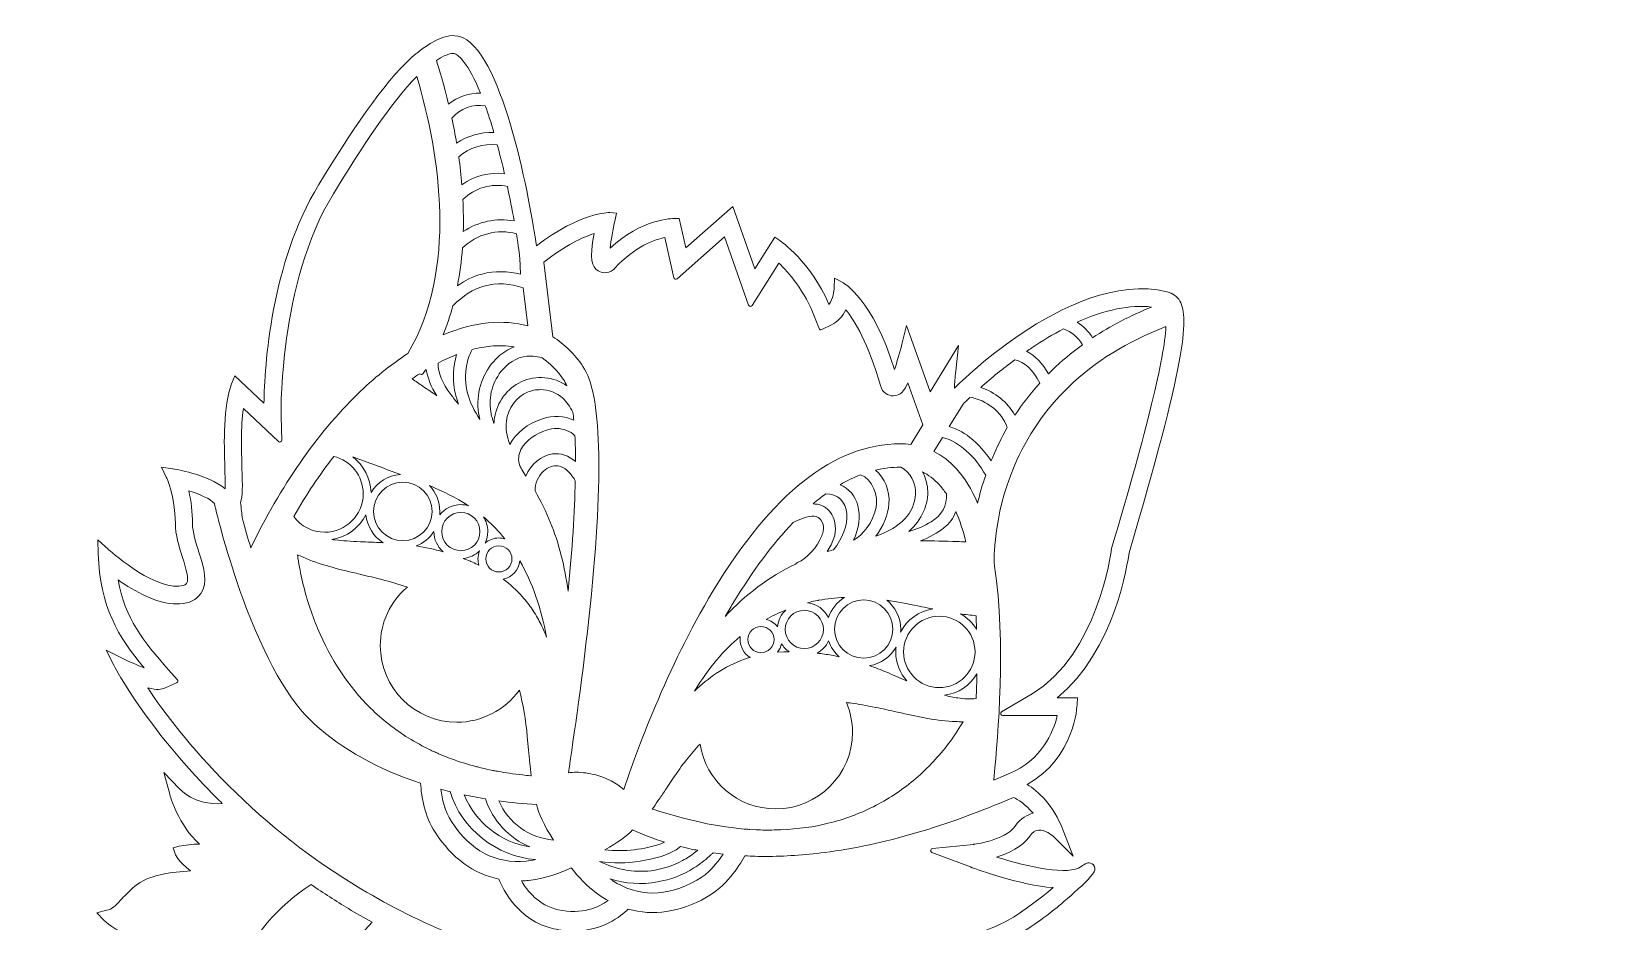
# Model space of a CAD drawing. Header units: millimetres. Extents: x -932 to 1965, y 102 to 615.
# Drawn here: x 148.1 to 548.1, y 386.9 to 615 of the extents above; entities that cross this region are included whole.
import ezdxf

# ---------------------------------------------------------------- set-up
doc = ezdxf.new("R2010")
doc.units = ezdxf.units.MM
doc.header["$MEASUREMENT"] = 0
doc.layers.add('Layer 4', color=7, linetype='Continuous')

msp = doc.modelspace()

# ---------------------------------------------------------------- linework, layer by layer
at = {"layer": 'Layer 4', "lineweight": 0}
for points, knots in [([(512.99, 259.13), (500.98, 274.08), (490.62, 286.98), (489.57, 300.35), (488.26, 317.04), (492.92, 330.49), (503.41, 340.31), (511.82, 348.19), (523.93, 353.79), (539.42, 356.96), (539.42, 356.96), (547.43, 358.59), (547.43, 358.59), (547.43, 358.59), (539.36, 359.91), (539.36, 359.91), (539.17, 359.94), (520.4, 362.92), (497.53, 360.46), (484.07, 359.02), (471.82, 356), (461.14, 351.5), (447.71, 345.85), (436.72, 337.82), (428.46, 327.65), (421.27, 318.79), (416.55, 308.43), (414.45, 296.87), (412.65, 286.96), (412.71, 275.85), (414.65, 263.83), (417.59, 245.6), (424.42, 227.57), (430.5, 212.93), (430.52, 212.66), (433.15, 206.62), (434.06, 204.46), (436.56, 198.58), (438.71, 193.5), (440.25, 189.24), (444.46, 177.59), (440.53, 165.07), (430.23, 157.34), (424.56, 153.09), (417.43, 150.74), (410.15, 150.73), (410.15, 150.73), (410.11, 150.73), (410.11, 150.73), (402.56, 150.73), (394.91, 153.21), (387.87, 157.9), (396.58, 164.26), (402.67, 172.18), (406.06, 181.6), (412.02, 198.16), (409.63, 219.38), (398.96, 244.66), (390.28, 265.22), (378.11, 283.75), (371.56, 293.7), (369.41, 296.98), (367.82, 299.39), (367.12, 300.7), (367.18, 303.02), (367.18, 305.42), (367.14, 307.91), (369.94, 306.36), (372.52, 304.11), (374.01, 300.84), (374.01, 300.84), (375.22, 298.17), (375.22, 298.17), (375.22, 298.17), (376.68, 300.72), (376.68, 300.72), (376.83, 300.99), (380.02, 306.71), (377.93, 313.85), (377.93, 313.85), (386.81, 310.97), (386.81, 310.97), (386.81, 310.97), (385.93, 313.75), (385.93, 313.75), (385.69, 314.5), (380.8, 329.63), (371.81, 337.05), (371.81, 337.05), (387.94, 336.63), (387.94, 336.63), (387.94, 336.63), (386.55, 338.97), (386.55, 338.97), (386.37, 339.27), (382.61, 345.42), (372.31, 350.71), (375.25, 351.19), (377.65, 351.91), (379.83, 353.18), (379.83, 353.18), (382.19, 354.56), (382.19, 354.56), (382.19, 354.56), (371.49, 360.09), (371.49, 360.09), (375.52, 360.11), (380.22, 360.53), (382.43, 362.15), (382.43, 362.15), (385.17, 364.16), (385.17, 364.16), (385.17, 364.16), (381.84, 364.83), (381.84, 364.83), (381.71, 364.85), (372.05, 366.8), (365.54, 369.14), (387.46, 372.42), (402.79, 377.17), (402.95, 377.22), (402.95, 377.22), (407.74, 378.71), (407.74, 378.71), (407.74, 378.71), (397.13, 381.74), (397.13, 381.74), (401.74, 383.83), (406.58, 387.31), (410.23, 390.23), (410.33, 390.3), (420, 398.15), (420.35, 400.17), (420.46, 400.8), (420.18, 401.43), (419.64, 401.76), (418.65, 402.37), (417.71, 401.67), (416.89, 401.05), (413.76, 398.7), (403.42, 400.89), (395.23, 403.47), (398.24, 404.41), (401.77, 406.06), (403.73, 408.86), (404.4, 409.82), (405.14, 410.32), (405.97, 410.4), (407.55, 410.54), (409.29, 409.19), (409.83, 408.66), (409.83, 408.66), (414.79, 403.7), (414.79, 403.7), (414.79, 403.7), (412.29, 410.25), (412.29, 410.25), (409.73, 416.98), (405.77, 420.41), (403.03, 422.07), (415.23, 428.91), (415.82, 442.11), (415.84, 442.71), (415.84, 442.71), (415.89, 444.26), (415.89, 444.26), (415.89, 444.26), (410.71, 444.26), (410.71, 444.26), (425.53, 456.31), (428.85, 479.25), (429.13, 481.42), (443.34, 529.49), (444.65, 541.47), (442.11, 545.91), (441.41, 547.14), (440.35, 547.92), (438.87, 548.28), (426.01, 551.5), (411.48, 544.21), (401.54, 537.53), (393.83, 532.35), (387.62, 526.75), (384.4, 523.56), (384.48, 524.9), (384.61, 526.5), (384.76, 527.93), (384.76, 527.93), (385.46, 534.54), (385.46, 534.54), (385.46, 534.54), (378.2, 522.68), (378.2, 522.68), (378.2, 522.68), (372.17, 539.68), (372.17, 539.68), (372.17, 539.68), (370.96, 534.86), (370.96, 534.86), (370.41, 532.66), (369.69, 530.19), (369.08, 528.38), (363.46, 546.39), (356.18, 550.45), (355.86, 550.62), (355.86, 550.62), (353.75, 551.74), (353.75, 551.74), (353.75, 551.74), (353.66, 549.35), (353.66, 549.35), (353.62, 548.47), (353.31, 546.44), (352.31, 545.04), (347.51, 556.15), (340.04, 561.18), (339.71, 561.4), (339.71, 561.4), (338.43, 562.24), (338.43, 562.24), (338.43, 562.24), (333.35, 554.19), (333.35, 554.19), (333.35, 554.19), (327.72, 570.14), (327.72, 570.14), (327.72, 570.14), (315.63, 559.5), (315.63, 559.5), (315.63, 559.5), (313.94, 567.07), (313.94, 567.07), (313.94, 567.07), (312.74, 567.07), (312.74, 567.07), (312.37, 567.07), (304.21, 566.98), (296.27, 559.43), (296.51, 561.43), (297.01, 564.26), (297.56, 566.73), (297.56, 566.73), (297.94, 568.46), (297.94, 568.46), (297.94, 568.46), (296.17, 568.55), (296.17, 568.55), (295.86, 568.57), (288.9, 568.8), (277.41, 560.03), (275.88, 570.89), (269.16, 608.41), (258.63, 613.34), (255.03, 615.02), (251.01, 612.59), (247.55, 609.99), (246.9, 609.5), (246.22, 608.94), (245.54, 608.34), (238.09, 601.73), (229.68, 588.76), (221.7, 575.73), (209.45, 555.71), (207.83, 529.21), (207.67, 519.72), (207.67, 519.72), (200.18, 526.77), (200.18, 526.77), (200.18, 526.77), (199.38, 524.68), (199.38, 524.68), (197.18, 518.9), (197.45, 509.75), (197.65, 503.07), (197.71, 501.22), (197.77, 499.21), (197.74, 497.77), (193.29, 501.61), (184.63, 502.88), (184.23, 502.94), (184.23, 502.94), (181.41, 503.34), (181.41, 503.34), (181.41, 503.34), (182.67, 500.79), (182.67, 500.79), (182.69, 500.74), (184.98, 496.04), (184.98, 488.96), (184.98, 486.06), (185.95, 482.97), (186.82, 480.25), (187.65, 477.61), (188.59, 474.62), (187.87, 473.57), (187.53, 473.07), (186.61, 472.91), (185.89, 472.87), (178.74, 472.41), (167.87, 482.24), (167.76, 482.34), (167.76, 482.34), (165.14, 484.74), (165.14, 484.74), (165.14, 484.74), (165.25, 481.18), (165.25, 481.18), (165.69, 467.6), (170.28, 459.93), (176.98, 451.96), (175.25, 452.63), (173.19, 453.55), (171.37, 454.46), (171.37, 454.46), (167.27, 456.52), (167.27, 456.52), (167.27, 456.52), (169.36, 452.44), (169.36, 452.44), (169.69, 451.79), (177.63, 436.55), (195.44, 418.74), (195.95, 418.23), (196.47, 417.72), (196.99, 417.21), (194.15, 416.99), (189.65, 417.35), (186.07, 421), (186.07, 421), (182.03, 425.12), (182.03, 425.12), (182.03, 425.12), (183.55, 419.56), (183.55, 419.56), (183.66, 419.15), (185.8, 411.56), (191.16, 406.83), (189.32, 406.76), (187.38, 406.6), (185.98, 406.24), (185.98, 406.24), (184.4, 405.83), (184.4, 405.83), (184.4, 405.83), (184.94, 404.29), (184.94, 404.29), (185.07, 403.92), (185.77, 402.34), (188.88, 399.94), (184.29, 399.71), (177.79, 398.86), (174.63, 396.04), (172.95, 394.54), (171.83, 393.36), (170.93, 392.42), (169.46, 390.86), (168.85, 390.21), (167.37, 389.84), (167.37, 389.84), (164.87, 389.22), (164.87, 389.22), (164.87, 389.22), (166.66, 387.35), (166.66, 387.35), (166.82, 387.17), (169.47, 384.48), (174.22, 383.13), (171.58, 381.74), (169.11, 379.63), (167.93, 376.46), (167.93, 376.46), (167.42, 375.06), (167.42, 375.06), (167.42, 375.06), (168.81, 374.53), (168.81, 374.53), (169.1, 374.42), (170.31, 373.98), (171.91, 373.6), (168.87, 371.81), (165.69, 368.98), (164.11, 364.61), (161.29, 356.8), (155.71, 356), (155.49, 355.97), (155.49, 355.97), (148.1, 355.15), (148.1, 355.15), (148.1, 355.15), (155.23, 353.04), (155.23, 353.04), (156.05, 352.8), (161.39, 351.27), (166.15, 351.03), (163.32, 348.3), (159.82, 343.94), (158.63, 338.27), (158.63, 338.27), (158.21, 336.27), (158.21, 336.27), (158.21, 336.27), (160.24, 336.46), (160.24, 336.46), (160.42, 336.48), (163.91, 336.84), (167.72, 338.85), (166.91, 332.33), (166.11, 317.9), (173.25, 309.38), (173.25, 309.38), (175.19, 307.06), (175.19, 307.06), (175.19, 307.06), (177.1, 315.46), (177.1, 315.46), (177.99, 312.91), (179.23, 309.64), (180.85, 306.09), (176.09, 272.88), (184.98, 241.4), (192.84, 213.61), (199.76, 189.11), (205.74, 167.93), (201.87, 149.8), (197.34, 145.12), (190.25, 136.68), (191.05, 130.44), (191.3, 128.47), (192.36, 126.87), (194.09, 125.83), (197.13, 124), (199.76, 124.01), (201.71, 124.65), (201.58, 122.06), (201.95, 118.54), (204.41, 116.36), (207.09, 113.99), (211.45, 113.88), (217.36, 116.03), (218.95, 114.78), (222.96, 112.08), (227.98, 112.08), (228.64, 112.08), (229.33, 112.13), (230.03, 112.23), (235.28, 113.02), (239.9, 116.81), (243.74, 123.49), (248.24, 130.41), (249.21, 137.67), (248.67, 147.07), (250.03, 147.07), (251.39, 147), (252.15, 146.95), (252.1, 145.91), (252.05, 144.87), (252.02, 143.83), (251.87, 139.66), (251.86, 135.19), (252.12, 130.89), (252.11, 130.78), (252.11, 130.69), (252.13, 130.6), (252.73, 120.96), (254.7, 112.25), (259.58, 109.97), (262.49, 108.61), (265.05, 107.93), (267.24, 107.93), (268.6, 107.93), (269.81, 108.2), (270.88, 108.73), (272.15, 109.36), (273.01, 110.31), (273.54, 111.19), (276.79, 109.85), (284.71, 107.66), (292, 114.05), (294.12, 113.36), (299.44, 112), (302.86, 114.53), (305.09, 116.16), (306.04, 118.99), (305.7, 122.93), (305.12, 129.61), (303.19, 132.65), (301.78, 134.87), (300.46, 136.93), (299.74, 138.07), (300.51, 141.32), (300.57, 141.56), (300.69, 141.96), (300.92, 142.58), (302.59, 142.52), (304.59, 142.41), (306.82, 142.29), (307.68, 142.24), (308.58, 142.19), (309.5, 142.14), (309.9, 140.27), (310.92, 136.48), (313.22, 132.43), (317.39, 125.13), (323.84, 120.44), (331.89, 118.84), (332.95, 117.62), (336.05, 114.75), (341.62, 114.75), (343.77, 114.75), (346.28, 115.17), (349.18, 116.28), (353.49, 114.8), (359.55, 114.23), (364.22, 119.72), (365.73, 120.41), (371.26, 123.33), (372.06, 129.08), (372.76, 134.16), (369.53, 139.78), (362.44, 145.81), (362.62, 145.86), (362.8, 145.91), (362.98, 145.96), (365.46, 146.73), (367.83, 147.55), (370.11, 148.44), (371.74, 146.22), (376.2, 140.46), (383.15, 133.62), (385.93, 130.88), (389.3, 127.79), (393.2, 124.64), (393.19, 124.62), (393.19, 124.61), (393.19, 124.59), (393.73, 124.1), (394.28, 123.61), (394.83, 123.13), (394.88, 123.15), (394.94, 123.18), (395, 123.21), (402.07, 117.69), (410.71, 112.12), (420.55, 108.05), (429.12, 104.49), (442.18, 102.01), (456.77, 102.01), (475.97, 102.01), (497.8, 106.31), (515.53, 118.13), (525.53, 124.8), (533.36, 133.35), (538.8, 143.55), (544.89, 154.97), (547.99, 168.52), (548.02, 183.83), (548.08, 215.45), (529.44, 238.66), (512.99, 259.13)], [0, 0, 0, 0, 1, 1, 1, 2, 2, 2, 3, 3, 3, 4, 4, 4, 5, 5, 5, 6, 6, 6, 7, 7, 7, 8, 8, 8, 9, 9, 9, 10, 10, 10, 11, 11, 11, 12, 12, 12, 13, 13, 13, 14, 14, 14, 15, 15, 15, 16, 16, 16, 17, 17, 17, 18, 18, 18, 19, 19, 19, 20, 20, 20, 21, 21, 21, 22, 22, 22, 23, 23, 23, 24, 24, 24, 25, 25, 25, 26, 26, 26, 27, 27, 27, 28, 28, 28, 29, 29, 29, 30, 30, 30, 31, 31, 31, 32, 32, 32, 33, 33, 33, 34, 34, 34, 35, 35, 35, 36, 36, 36, 37, 37, 37, 38, 38, 38, 39, 39, 39, 40, 40, 40, 41, 41, 41, 42, 42, 42, 43, 43, 43, 44, 44, 44, 45, 45, 45, 46, 46, 46, 47, 47, 47, 48, 48, 48, 49, 49, 49, 50, 50, 50, 51, 51, 51, 52, 52, 52, 53, 53, 53, 54, 54, 54, 55, 55, 55, 56, 56, 56, 57, 57, 57, 58, 58, 58, 59, 59, 59, 60, 60, 60, 61, 61, 61, 62, 62, 62, 63, 63, 63, 64, 64, 64, 65, 65, 65, 66, 66, 66, 67, 67, 67, 68, 68, 68, 69, 69, 69, 70, 70, 70, 71, 71, 71, 72, 72, 72, 73, 73, 73, 74, 74, 74, 75, 75, 75, 76, 76, 76, 77, 77, 77, 78, 78, 78, 79, 79, 79, 80, 80, 80, 81, 81, 81, 82, 82, 82, 83, 83, 83, 84, 84, 84, 85, 85, 85, 86, 86, 86, 87, 87, 87, 88, 88, 88, 89, 89, 89, 90, 90, 90, 91, 91, 91, 92, 92, 92, 93, 93, 93, 94, 94, 94, 95, 95, 95, 96, 96, 96, 97, 97, 97, 98, 98, 98, 99, 99, 99, 100, 100, 100, 101, 101, 101, 102, 102, 102, 103, 103, 103, 104, 104, 104, 105, 105, 105, 106, 106, 106, 107, 107, 107, 108, 108, 108, 109, 109, 109, 110, 110, 110, 111, 111, 111, 112, 112, 112, 113, 113, 113, 114, 114, 114, 115, 115, 115, 116, 116, 116, 117, 117, 117, 118, 118, 118, 119, 119, 119, 120, 120, 120, 121, 121, 121, 122, 122, 122, 123, 123, 123, 124, 124, 124, 125, 125, 125, 126, 126, 126, 127, 127, 127, 128, 128, 128, 129, 129, 129, 130, 130, 130, 131, 131, 131, 132, 132, 132, 133, 133, 133, 134, 134, 134, 135, 135, 135, 136, 136, 136, 137, 137, 137, 138, 138, 138, 139, 139, 139, 140, 140, 140, 141, 141, 141, 142, 142, 142, 143, 143, 143, 144, 144, 144, 145, 145, 145, 146, 146, 146, 147, 147, 147, 148, 148, 148, 149, 149, 149, 150, 150, 150, 151, 151, 151, 152, 152, 152, 153, 153, 153, 154, 154, 154, 155, 155, 155, 156, 156, 156, 157, 157, 157, 158, 158, 158, 159, 159, 159, 160, 160, 160, 161, 161, 161, 162, 162, 162, 163, 163, 163, 164, 164, 164, 165, 165, 165, 166, 166, 166, 167, 167, 167, 168, 168, 168, 169, 169, 169, 170, 170, 170, 171, 171, 171, 172, 172, 172, 173, 173, 173, 174, 174, 174, 175, 175, 175, 176, 176, 176, 177, 177, 177, 178, 178, 178, 179, 179, 179, 180, 180, 180, 181, 181, 181, 182, 182, 182, 183, 183, 183, 184, 184, 184, 185, 185, 185, 186, 186, 186, 186]), ([(256.62, 609.22), (257.53, 608.8), (259.95, 606.97), (263.11, 599.17), (260.14, 599.24), (257.24, 598.23), (254.95, 596.33), (253.75, 601.34), (252.54, 605.28), (251.84, 607.56), (254.83, 609.54), (256.11, 609.46), (256.62, 609.22)], [0, 0, 0, 0, 1, 1, 1, 2, 2, 2, 3, 3, 3, 4, 4, 4, 4]), ([(202.04, 503.17), (201.91, 507.61), (201.73, 513.58), (202.39, 518.37), (202.39, 518.37), (211.39, 509.9), (211.39, 509.9), (211.53, 509.76), (211.75, 509.73), (211.93, 509.81), (212.12, 509.89), (212.23, 510.08), (212.23, 510.28), (212.23, 510.28), (212.06, 516.3), (212.06, 516.3), (212.05, 516.63), (211.29, 550.25), (225.43, 573.34), (232.6, 585.06), (240.15, 596.78), (246.82, 603.42), (252.84, 582.83), (257.17, 554.11), (244.51, 532.46), (240.11, 529.63), (235.74, 526.11), (231.54, 522.01), (221.28, 511.99), (211.88, 498.42), (204.29, 482.7), (203.55, 485.14), (202.84, 487.61), (202.18, 490.07), (201.99, 491.44), (201.83, 492.86), (201.68, 494.29), (202.26, 495.91), (202.18, 498.52), (202.04, 503.17)], [0, 0, 0, 0, 1, 1, 1, 2, 2, 2, 3, 3, 3, 4, 4, 4, 5, 5, 5, 6, 6, 6, 7, 7, 7, 8, 8, 8, 9, 9, 9, 10, 10, 10, 11, 11, 11, 12, 12, 12, 13, 13, 13, 13]), ([(264.33, 595.93), (265.07, 593.86), (265.81, 591.56), (266.53, 589.07), (263.12, 589.21), (259.78, 588.27), (256.98, 586.37), (256.63, 588.48), (256.22, 590.63), (255.76, 592.77), (257.89, 595.25), (261.13, 596.44), (264.33, 595.93)], [0, 0, 0, 0, 1, 1, 1, 2, 2, 2, 3, 3, 3, 4, 4, 4, 4]), ([(268, 583.64), (268.43, 581.99), (268.85, 580.27), (269.25, 578.52), (265.4, 579), (261.51, 578), (258.34, 575.71), (258.15, 578.02), (257.87, 580.42), (257.53, 582.85), (260.24, 585.22), (263.89, 586.36), (267.4, 585.93), (267.6, 585.19), (267.8, 584.43), (268, 583.64)], [0, 0, 0, 0, 1, 1, 1, 2, 2, 2, 3, 3, 3, 4, 4, 4, 5, 5, 5, 5]), ([(271.72, 566.43), (267.22, 567.26), (262.47, 566.26), (258.68, 563.7), (258.76, 566.36), (258.73, 569.12), (258.59, 571.9), (261.5, 574.87), (265.92, 576.17), (269.98, 575.25), (270.61, 572.33), (271.19, 569.36), (271.72, 566.43)], [0, 0, 0, 0, 1, 1, 1, 2, 2, 2, 3, 3, 3, 4, 4, 4, 4]), ([(273.14, 556.98), (273.14, 556.98), (273.37, 552.76), (273.37, 552.76), (270.16, 553.62), (266.78, 553.64), (263.53, 552.83), (261.34, 552.28), (259.26, 551.28), (257.19, 549.78), (257.8, 552.92), (258.23, 556.19), (258.48, 559.51), (262.12, 563.08), (267.49, 564.48), (272.29, 563.13), (272.82, 559.89), (273.1, 557.68), (273.14, 556.98)], [0, 0, 0, 0, 1, 1, 1, 2, 2, 2, 3, 3, 3, 4, 4, 4, 5, 5, 5, 6, 6, 6, 6]), ([(292.16, 563.22), (290.96, 556.52), (291.58, 554.72), (293.2, 553.68), (294.08, 553.1), (295.62, 552.82), (297.05, 553.88), (297.05, 553.88), (297.25, 554.04), (297.25, 554.04), (297.28, 554.06), (297.3, 554.08), (297.32, 554.1), (297.32, 554.1), (297.49, 554.3), (297.49, 554.3), (302.51, 559.97), (308.1, 561.73), (310.29, 562.22), (310.29, 562.22), (312.59, 551.87), (312.59, 551.87), (312.63, 551.7), (312.76, 551.56), (312.93, 551.51), (313.09, 551.45), (313.28, 551.49), (313.41, 551.61), (313.41, 551.61), (325.58, 562.32), (325.58, 562.32), (325.58, 562.32), (331.74, 544.87), (331.74, 544.87), (331.8, 544.69), (331.97, 544.56), (332.16, 544.54), (332.34, 544.52), (332.53, 544.61), (332.64, 544.77), (332.64, 544.77), (339.49, 555.62), (339.49, 555.62), (341.97, 553.27), (346.09, 548.6), (348.79, 541.45), (348.79, 541.45), (349.77, 538.86), (349.77, 538.86), (349.82, 538.73), (349.92, 538.63), (350.05, 538.57), (350.19, 538.52), (350.33, 538.53), (350.46, 538.59), (350.46, 538.59), (352.94, 539.83), (352.94, 539.83), (354.5, 540.62), (355.75, 541.9), (356.64, 543.67), (358.82, 540.9), (362.47, 535.06), (365.47, 524.28), (366.02, 522.31), (367.55, 521.62), (368.72, 521.62), (368.73, 521.62), (368.74, 521.62), (368.75, 521.62), (370.57, 521.64), (371.62, 522.88), (372.5, 524.94), (372.5, 524.94), (376.32, 514.2), (376.32, 514.2), (376.32, 514.2), (373.22, 509.17), (373.22, 509.17), (372.33, 509.29), (371.43, 509.35), (370.52, 509.35), (353.8, 509.35), (337.68, 496.63), (322.58, 471.56), (310.74, 451.89), (302.82, 429.85), (299.97, 421.29), (299.92, 421.13), (299.86, 420.97), (299.81, 420.81), (297.9, 422.47), (295.38, 423.77), (292.61, 424.51), (290.92, 424.97), (289.23, 425.2), (287.57, 425.2), (286.89, 425.2), (286.23, 425.16), (285.59, 425.08), (286.94, 433.81), (289.37, 450.38), (291.16, 467.71), (294.65, 501.61), (294.04, 522.28), (289.33, 529.17), (287.17, 532.34), (284.57, 534.89), (281.6, 536.75), (281.6, 536.75), (279.31, 555.85), (279.31, 555.85), (284.91, 560.24), (289.28, 562.28), (292.16, 563.22)], [0, 0, 0, 0, 1, 1, 1, 2, 2, 2, 3, 3, 3, 4, 4, 4, 5, 5, 5, 6, 6, 6, 7, 7, 7, 8, 8, 8, 9, 9, 9, 10, 10, 10, 11, 11, 11, 12, 12, 12, 13, 13, 13, 14, 14, 14, 15, 15, 15, 16, 16, 16, 17, 17, 17, 18, 18, 18, 19, 19, 19, 20, 20, 20, 21, 21, 21, 22, 22, 22, 23, 23, 23, 24, 24, 24, 25, 25, 25, 26, 26, 26, 27, 27, 27, 28, 28, 28, 29, 29, 29, 30, 30, 30, 31, 31, 31, 32, 32, 32, 33, 33, 33, 34, 34, 34, 35, 35, 35, 36, 36, 36, 37, 37, 37, 38, 38, 38, 38]), ([(275.22, 539.55), (272.08, 540.41), (268.68, 540.67), (265.1, 540.32), (261.39, 539.96), (257.5, 538.94), (253.53, 537.26), (254.49, 539.65), (255.33, 542.15), (256.02, 544.72), (258.75, 547.39), (261.2, 548.93), (263.93, 549.71), (267.2, 550.65), (270.78, 550.48), (274.06, 549.26), (274.06, 549.26), (275.22, 539.55), (275.22, 539.55)], [0, 0, 0, 0, 1, 1, 1, 2, 2, 2, 3, 3, 3, 4, 4, 4, 5, 5, 5, 6, 6, 6, 6]), ([(434.91, 544.38), (429.46, 542.18), (424.38, 539.53), (419.79, 536.49), (418.78, 538.1), (417.44, 539.46), (415.86, 540.49), (423, 543.71), (429.39, 545.01), (434.91, 544.38)], [0, 0, 0, 0, 1, 1, 1, 2, 2, 2, 3, 3, 3, 3]), ([(424.67, 482.54), (424.67, 482.54), (424.64, 482.42), (424.64, 482.42), (424.63, 482.4), (424.63, 482.38), (424.62, 482.36), (424.62, 482.36), (424.57, 482.06), (424.57, 482.06), (424.54, 481.79), (421.03, 455.24), (404.31, 445.3), (404.31, 445.3), (396.5, 440.65), (396.5, 440.65), (396.3, 440.54), (396.21, 440.31), (396.27, 440.09), (396.33, 439.87), (396.53, 439.72), (396.75, 439.72), (396.75, 439.72), (410.74, 439.72), (410.74, 439.72), (409.72, 435.41), (406.78, 428.29), (398.29, 424.78), (398.29, 424.78), (394.5, 423.21), (394.5, 423.21), (394.53, 423.54), (394.56, 423.87), (394.59, 424.22), (394.59, 424.22), (394.6, 424.26), (394.6, 424.26), (395.53, 434.43), (397.72, 458.23), (394.67, 477.99), (394.67, 478), (394.67, 478), (394.67, 478.01), (394.67, 478.01), (394.62, 479), (394.62, 479), (394.62, 479.12), (394.16, 490.48), (399.71, 503.57), (402.98, 511.29), (407.68, 518.14), (413.67, 523.94), (420.35, 530.4), (428.72, 535.59), (438.55, 539.36), (438.15, 531.19), (433.84, 513.55), (424.67, 482.54)], [0, 0, 0, 0, 1, 1, 1, 2, 2, 2, 3, 3, 3, 4, 4, 4, 5, 5, 5, 6, 6, 6, 7, 7, 7, 8, 8, 8, 9, 9, 9, 10, 10, 10, 11, 11, 11, 12, 12, 12, 13, 13, 13, 14, 14, 14, 15, 15, 15, 16, 16, 16, 17, 17, 17, 18, 18, 18, 19, 19, 19, 19]), ([(404.2, 533.93), (406.96, 535.77), (409.7, 537.41), (412.37, 538.79), (414.4, 538), (416.11, 536.57), (417.23, 534.71), (414.43, 532.68), (411.8, 530.49), (409.43, 528.18), (409.13, 527.9), (408.82, 527.59), (408.49, 527.25), (406.96, 529.94), (405.04, 531.91), (402.89, 533.04), (403.33, 533.34), (403.77, 533.64), (404.2, 533.93)], [0, 0, 0, 0, 1, 1, 1, 2, 2, 2, 3, 3, 3, 4, 4, 4, 5, 5, 5, 6, 6, 6, 6]), ([(256.37, 523.68), (256.58, 522.29), (256.94, 520.91), (257.44, 519.53), (256.77, 520.33), (256.13, 521.13), (255.53, 521.94), (253.33, 524.9), (252.25, 527.56), (252.23, 530.03), (253.83, 530.87), (255.43, 531.6), (256.99, 532.2), (256.06, 529.13), (256.05, 525.85), (256.37, 523.68)], [0, 0, 0, 0, 1, 1, 1, 2, 2, 2, 3, 3, 3, 4, 4, 4, 5, 5, 5, 5]), ([(262.43, 519.19), (262.48, 517.99), (262.66, 516.8), (262.97, 515.58), (261.5, 517.71), (260.48, 519.85), (259.87, 522.08), (259.18, 524.62), (259.08, 527.24), (259.58, 529.67), (259.76, 530.49), (260.16, 532.06), (260.95, 533.49), (262.56, 533.91), (264.14, 534.2), (265.67, 534.35), (267.78, 534.55), (269.8, 534.49), (271.71, 534.16), (270.21, 533.6), (268.81, 532.74), (267.6, 531.62), (264.23, 528.49), (262.24, 523.73), (262.43, 519.19)], [0, 0, 0, 0, 1, 1, 1, 2, 2, 2, 3, 3, 3, 4, 4, 4, 5, 5, 5, 6, 6, 6, 7, 7, 7, 8, 8, 8, 8]), ([(248.34, 524.1), (247.42, 524.72), (246.5, 525.34), (245.59, 525.96), (246.26, 526.43), (246.92, 526.88), (247.55, 527.29), (247.55, 527.29), (247.73, 527.18), (247.73, 527.18), (247.85, 527.11), (247.98, 527.09), (248.11, 527.12), (248.24, 527.15), (248.35, 527.23), (248.42, 527.34), (248.42, 527.34), (248.92, 528.16), (248.92, 528.16), (249.03, 528.22), (249.13, 528.28), (249.23, 528.34), (249.55, 526.18), (250.45, 523.94), (251.91, 521.67), (250.71, 522.49), (249.51, 523.3), (248.34, 524.1)], [0, 0, 0, 0, 1, 1, 1, 2, 2, 2, 3, 3, 3, 4, 4, 4, 5, 5, 5, 6, 6, 6, 7, 7, 7, 8, 8, 8, 9, 9, 9, 9]), ([(278.32, 531.5), (278.32, 531.5), (278.32, 531.5), (278.32, 531.5), (278.5, 531.45), (278.68, 531.4), (278.86, 531.34), (280.96, 529.94), (282.82, 528.07), (284.38, 525.78), (284.67, 525.35), (284.95, 524.82), (285.21, 524.19), (281.89, 526.59), (277.34, 527.02), (273.54, 525.25), (269.94, 523.58), (267.31, 520.03), (266.68, 515.98), (266.61, 515.51), (266.56, 515.03), (266.55, 514.55), (266.16, 515.58), (265.89, 516.58), (265.73, 517.57), (265.08, 521.45), (266.2, 525.4), (268.81, 528.4), (270.73, 530.62), (273.29, 531.82), (275.96, 531.82), (276.74, 531.82), (277.53, 531.71), (278.32, 531.5)], [0, 0, 0, 0, 1, 1, 1, 2, 2, 2, 3, 3, 3, 4, 4, 4, 5, 5, 5, 6, 6, 6, 7, 7, 7, 8, 8, 8, 9, 9, 9, 10, 10, 10, 11, 11, 11, 11]), ([(399.85, 530.87), (402.41, 530.3), (404.56, 528.28), (406.25, 524.88), (403.93, 522.31), (401.8, 519.54), (399.91, 516.66), (398.03, 519.99), (394.84, 522.58), (391.15, 523.78), (393.95, 526.28), (396.87, 528.66), (399.85, 530.87)], [0, 0, 0, 0, 1, 1, 1, 2, 2, 2, 3, 3, 3, 4, 4, 4, 4]), ([(278.97, 515.78), (275.19, 514.56), (272.05, 512.03), (270.62, 509.13), (269.78, 511.42), (269.49, 513.36), (269.72, 515.17), (270.12, 518.42), (272.29, 521.39), (275.13, 522.56), (276.21, 523), (277.34, 523.22), (278.45, 523.22), (280.56, 523.22), (282.61, 522.45), (284.18, 521), (285.14, 520.1), (285.98, 518.94), (286.75, 517.45), (286.83, 516.79), (286.91, 516.1), (286.98, 515.38), (284.58, 516.51), (281.71, 516.67), (278.97, 515.78)], [0, 0, 0, 0, 1, 1, 1, 2, 2, 2, 3, 3, 3, 4, 4, 4, 5, 5, 5, 6, 6, 6, 7, 7, 7, 8, 8, 8, 8]), ([(386.65, 519.52), (386.96, 519.84), (387.56, 520.44), (388.4, 521.24), (392.72, 520.55), (396.44, 517.54), (397.96, 513.49), (396.53, 511.01), (395.24, 508.42), (394.13, 505.78), (394.02, 505.52), (393.91, 505.26), (393.8, 504.99), (389.63, 511.28), (385.14, 513.19), (383.09, 513.75), (383.09, 513.75), (386.65, 519.52), (386.65, 519.52)], [0, 0, 0, 0, 1, 1, 1, 2, 2, 2, 3, 3, 3, 4, 4, 4, 5, 5, 5, 6, 6, 6, 6]), ([(281.55, 506.75), (278.6, 506.36), (275.96, 504.14), (274.72, 501.09), (274.05, 502.19), (273.24, 503.55), (273.17, 503.74), (272.68, 505.18), (272.78, 506.58), (273.45, 507.91), (274.7, 510.39), (277.64, 512.08), (279.97, 512.83), (280.84, 513.11), (281.71, 513.25), (282.56, 513.25), (284.37, 513.25), (286.05, 512.62), (287.26, 511.42), (287.36, 509.39), (287.42, 507.16), (287.42, 504.77), (285.66, 506.35), (283.65, 507.03), (281.55, 506.75)], [0, 0, 0, 0, 1, 1, 1, 2, 2, 2, 3, 3, 3, 4, 4, 4, 5, 5, 5, 6, 6, 6, 7, 7, 7, 8, 8, 8, 8]), ([(381.35, 510.93), (383.72, 510.59), (385.95, 508.85), (387.45, 507.55), (389.4, 505.85), (391.07, 503.74), (392.42, 501.29), (391.61, 498.94), (390.92, 496.55), (390.36, 494.16), (388.84, 497.7), (387.03, 500.64), (384.95, 502.92), (383.22, 504.81), (381.28, 506.31), (379.16, 507.37), (379.16, 507.37), (381.35, 510.93), (381.35, 510.93)], [0, 0, 0, 0, 1, 1, 1, 2, 2, 2, 3, 3, 3, 4, 4, 4, 5, 5, 5, 6, 6, 6, 6]), ([(233.08, 496.54), (233.08, 491.11), (228.66, 486.69), (223.22, 486.69), (219.97, 486.69), (217.09, 488.27), (215.3, 490.71), (218.49, 496.27), (221.92, 501.43), (225.52, 506.12), (229.85, 505.08), (233.08, 501.18), (233.08, 496.54)], [0, 0, 0, 0, 1, 1, 1, 2, 2, 2, 3, 3, 3, 4, 4, 4, 4]), ([(235.07, 496.86), (234.97, 500.57), (233.16, 503.87), (230.39, 505.97), (230.69, 505.87), (230.99, 505.76), (231.29, 505.65), (235.01, 504.29), (238.83, 502.9), (242.63, 501.48), (239.42, 501.28), (236.63, 499.48), (235.07, 496.86)], [0, 0, 0, 0, 1, 1, 1, 2, 2, 2, 3, 3, 3, 4, 4, 4, 4]), ([(277.09, 497.27), (277.02, 499.07), (277.86, 501.05), (279.25, 502.34), (280.36, 503.38), (281.69, 503.85), (283, 503.68), (284.7, 503.45), (285.88, 502.08), (286.9, 500.62), (287.09, 500.35), (287.24, 500.11), (287.37, 499.89), (287.2, 491.92), (286.58, 482.42), (285.52, 471.61), (285.1, 474.73), (284.52, 477.75), (283.79, 480.64), (282.27, 486.61), (280.01, 492.2), (277.09, 497.27)], [0, 0, 0, 0, 1, 1, 1, 2, 2, 2, 3, 3, 3, 4, 4, 4, 5, 5, 5, 6, 6, 6, 7, 7, 7, 7]), ([(364.39, 493.03), (363.56, 489.16), (361, 486), (358.6, 484.63), (359.99, 487.71), (360.38, 490.83), (359.69, 493.54), (359.07, 496), (357.43, 497.88), (355.13, 498.86), (356.87, 499.87), (358.63, 500.72), (360.37, 501.38), (363.49, 500.42), (364.96, 495.7), (364.39, 493.03)], [0, 0, 0, 0, 1, 1, 1, 2, 2, 2, 3, 3, 3, 4, 4, 4, 5, 5, 5, 5]), ([(364.32, 485.69), (366.2, 488.15), (367.45, 491.19), (367.67, 493.97), (367.94, 497.3), (366.58, 500.63), (364.21, 502.58), (366.33, 503.09), (368.45, 503.35), (370.54, 503.35), (370.59, 503.35), (370.65, 503.34), (370.7, 503.34), (370.7, 503.34), (370.71, 503.34), (370.71, 503.34), (373.05, 502.2), (374.62, 499.32), (374.45, 496.46), (374.16, 491.57), (370.84, 488.03), (364.32, 485.69)], [0, 0, 0, 0, 1, 1, 1, 2, 2, 2, 3, 3, 3, 4, 4, 4, 5, 5, 5, 6, 6, 6, 7, 7, 7, 7]), ([(380.52, 498.88), (381.15, 498.18), (381.77, 497.39), (382.35, 496.51), (382.6, 493.6), (381.2, 491), (378.48, 489.36), (376.72, 488.31), (374.8, 487.47), (372.74, 486.86), (376.09, 489.9), (377.88, 493.92), (377.55, 497.83), (377.42, 499.33), (376.96, 500.81), (376.21, 502.14), (377.77, 501.41), (379.19, 500.33), (380.52, 498.88)], [0, 0, 0, 0, 1, 1, 1, 2, 2, 2, 3, 3, 3, 4, 4, 4, 5, 5, 5, 6, 6, 6, 6]), ([(177.92, 446.82), (180.37, 446.18), (181.49, 446.43), (182.2, 446.75), (182.2, 446.75), (185.32, 448.14), (185.32, 448.14), (185.46, 448.2), (185.57, 448.33), (185.6, 448.49), (185.63, 448.65), (185.59, 448.81), (185.49, 448.93), (185.49, 448.93), (183.22, 451.48), (183.22, 451.48), (176.79, 458.71), (172.06, 464.66), (170.33, 474.47), (174.56, 471.51), (180.3, 468.31), (185.34, 468.31), (185.58, 468.31), (185.83, 468.32), (186.07, 468.33), (188.56, 468.49), (190.38, 469.38), (191.48, 470.99), (193.44, 473.85), (192.31, 477.42), (191, 481.57), (190.2, 484.1), (189.37, 486.71), (189.37, 488.92), (189.37, 491.79), (189.05, 494.61), (188.42, 497.32), (191.47, 496.4), (193.77, 495.26), (194.97, 494.07), (195.68, 491.02), (198.17, 480.91), (202.25, 469.72), (207.88, 454.3), (214.06, 443.48), (220.61, 437.54), (227.78, 431.05), (236.91, 425.96), (247.76, 422.4), (247.97, 418.89), (248.79, 413.98), (251.47, 409.86), (255.78, 403.23), (261.28, 399.19), (267.82, 397.84), (268.91, 395.07), (272.75, 387.21), (281.82, 385.13), (283.57, 384.73), (285.3, 384.53), (286.97, 384.53), (294.32, 384.53), (299.03, 388.31), (300.91, 390.16), (307.32, 388.32), (314.05, 389.33), (320.93, 393.17), (325.91, 395.96), (329.19, 400.91), (330.78, 403.79), (332.57, 403.7), (334.34, 403.65), (336.05, 403.65), (340.92, 403.65), (346.02, 403.99), (351.2, 404.66), (366.14, 406.6), (382.39, 411.34), (399.51, 418.77), (400.65, 418.24), (402.6, 417.06), (404.54, 414.69), (403.14, 414.37), (401.41, 413.51), (399.94, 411.4), (397.34, 407.68), (389.34, 406.75), (389.26, 406.74), (389.26, 406.74), (378.78, 405.64), (378.78, 405.64), (378.55, 405.62), (378.37, 405.44), (378.34, 405.21), (378.31, 404.98), (378.44, 404.76), (378.66, 404.68), (378.66, 404.68), (388.51, 400.95), (388.51, 400.95), (390.62, 400.16), (401.15, 396.31), (409.69, 395.65), (402.54, 389.55), (395.77, 385.41), (391.43, 384.5), (391.43, 384.5), (381.5, 382.44), (381.5, 382.44), (381.28, 382.39), (381.12, 382.19), (381.11, 381.96), (381.1, 381.73), (381.25, 381.53), (381.47, 381.47), (381.47, 381.47), (391.15, 378.7), (391.15, 378.7), (384.39, 377.06), (374.45, 374.93), (362.77, 373.26), (341.95, 370.29), (311.09, 368.2), (282.26, 375.11), (264.53, 379.37), (247.76, 386.18), (232.44, 395.38), (220.17, 402.73), (208.78, 411.62), (198.6, 421.8), (188.86, 431.52), (182.07, 440.59), (177.92, 446.82)], [0, 0, 0, 0, 1, 1, 1, 2, 2, 2, 3, 3, 3, 4, 4, 4, 5, 5, 5, 6, 6, 6, 7, 7, 7, 8, 8, 8, 9, 9, 9, 10, 10, 10, 11, 11, 11, 12, 12, 12, 13, 13, 13, 14, 14, 14, 15, 15, 15, 16, 16, 16, 17, 17, 17, 18, 18, 18, 19, 19, 19, 20, 20, 20, 21, 21, 21, 22, 22, 22, 23, 23, 23, 24, 24, 24, 25, 25, 25, 26, 26, 26, 27, 27, 27, 28, 28, 28, 29, 29, 29, 30, 30, 30, 31, 31, 31, 32, 32, 32, 33, 33, 33, 34, 34, 34, 35, 35, 35, 36, 36, 36, 37, 37, 37, 38, 38, 38, 39, 39, 39, 40, 40, 40, 41, 41, 41, 42, 42, 42, 43, 43, 43, 44, 44, 44, 44]), ([(250.69, 492.02), (250.69, 487.89), (247.34, 484.54), (243.21, 484.54), (239.09, 484.54), (235.73, 487.89), (235.73, 492.02), (235.73, 496.14), (239.09, 499.5), (243.21, 499.5), (247.34, 499.5), (250.69, 496.14), (250.69, 492.02)], [0, 0, 0, 0, 1, 1, 1, 2, 2, 2, 3, 3, 3, 4, 4, 4, 4]), ([(260.01, 493.48), (259.39, 493.66), (258.74, 493.76), (258.07, 493.76), (255.87, 493.76), (253.91, 492.72), (252.65, 491.12), (252.68, 491.41), (252.69, 491.71), (252.69, 492.02), (252.69, 494.58), (251.67, 496.91), (250.01, 498.62), (253.42, 497.2), (256.83, 495.55), (260.01, 493.48)], [0, 0, 0, 0, 1, 1, 1, 2, 2, 2, 3, 3, 3, 4, 4, 4, 5, 5, 5, 5]), ([(356.88, 491.44), (357.09, 488.47), (355.83, 485.11), (353.44, 482.19), (352.86, 482.03), (352.34, 481.88), (351.85, 481.73), (352.6, 482.85), (353.18, 484.02), (353.56, 485.17), (354.24, 487.23), (354.04, 489.55), (353.04, 491.25), (352.22, 492.64), (350.94, 493.54), (349.35, 493.84), (348.99, 493.91), (348.62, 493.95), (348.23, 493.96), (349.31, 494.86), (350.4, 495.71), (351.48, 496.49), (354.47, 496.54), (356.67, 494.49), (356.88, 491.44)], [0, 0, 0, 0, 1, 1, 1, 2, 2, 2, 3, 3, 3, 4, 4, 4, 5, 5, 5, 6, 6, 6, 7, 7, 7, 8, 8, 8, 8]), ([(238.18, 483.99), (236.64, 484.08), (235.13, 484.14), (233.67, 484.2), (233.67, 484.2), (232.41, 484.25), (232.41, 484.25), (229.88, 484.36), (227.81, 484.51), (225.9, 484.73), (225.63, 484.76), (225.35, 484.8), (225.08, 484.84), (228.88, 485.44), (232.08, 487.85), (233.78, 491.16), (234.05, 488.14), (235.74, 485.53), (238.18, 483.99)], [0, 0, 0, 0, 1, 1, 1, 2, 2, 2, 3, 3, 3, 4, 4, 4, 5, 5, 5, 6, 6, 6, 6]), ([(258.07, 481.96), (255.37, 481.96), (253.17, 484.16), (253.17, 486.86), (253.17, 489.56), (255.37, 491.76), (258.07, 491.76), (260.77, 491.76), (262.97, 489.56), (262.97, 486.86), (262.97, 484.16), (260.77, 481.96), (258.07, 481.96)], [0, 0, 0, 0, 1, 1, 1, 2, 2, 2, 3, 3, 3, 4, 4, 4, 4]), ([(267.8, 485.22), (266.46, 485.22), (265.24, 484.72), (264.3, 483.91), (264.72, 484.8), (264.97, 485.8), (264.97, 486.86), (264.97, 488.26), (264.55, 489.56), (263.84, 490.64), (264.07, 490.44), (264.31, 490.24), (264.55, 490.03), (266.25, 488.52), (267.83, 486.84), (269.3, 485), (268.82, 485.14), (268.32, 485.22), (267.8, 485.22)], [0, 0, 0, 0, 1, 1, 1, 2, 2, 2, 3, 3, 3, 4, 4, 4, 5, 5, 5, 6, 6, 6, 6]), ([(350.26, 489.86), (351.38, 488.41), (350.71, 486.38), (350.48, 485.79), (349.34, 482.91), (346.73, 480.01), (344.25, 478.9), (344.06, 478.81), (343.89, 478.69), (343.74, 478.54), (336.93, 475.25), (330.77, 470.64), (325.76, 465.12), (326.42, 466.26), (327.07, 467.38), (327.72, 468.46), (332.73, 476.78), (337.92, 483.75), (343.14, 489.17), (344.01, 489.62), (344.87, 490.01), (345.72, 490.32), (347.89, 491.11), (349.42, 490.96), (350.26, 489.86)], [0, 0, 0, 0, 1, 1, 1, 2, 2, 2, 3, 3, 3, 4, 4, 4, 5, 5, 5, 6, 6, 6, 7, 7, 7, 8, 8, 8, 8]), ([(385.09, 484.3), (382.03, 484.4), (378.89, 484.5), (375.76, 484.52), (378.05, 485.37), (380.06, 486.48), (381.75, 487.83), (383.12, 488.93), (384.16, 490.34), (384.8, 491.98), (385.78, 489.72), (386.64, 487.12), (387.36, 484.22), (386.6, 484.25), (385.85, 484.27), (385.09, 484.3)], [0, 0, 0, 0, 1, 1, 1, 2, 2, 2, 3, 3, 3, 4, 4, 4, 5, 5, 5, 5]), ([(253.52, 481.69), (251.36, 482.3), (249.07, 482.79), (246.61, 483.17), (248.49, 483.89), (250.09, 485.2), (251.17, 486.87), (251.17, 486.87), (251.17, 486.87), (251.17, 486.86), (251.17, 484.8), (252.08, 482.95), (253.52, 481.69)], [0, 0, 0, 0, 1, 1, 1, 2, 2, 2, 3, 3, 3, 4, 4, 4, 4]), ([(234.96, 441.63), (229.31, 447.18), (224.74, 454.06), (221.38, 462.11), (219.8, 465.91), (218.51, 469.9), (217.56, 473.97), (217.08, 475.98), (216.68, 478.04), (216.37, 480.09), (216.33, 480.38), (216.29, 480.66), (216.25, 480.94), (216.74, 480.71), (217.21, 480.5), (217.67, 480.3), (219.76, 479.38), (222.06, 478.57), (224.49, 477.88), (226.76, 477.22), (229.03, 476.69), (231.23, 476.17), (231.23, 476.17), (232.48, 475.88), (232.48, 475.88), (234.32, 475.44), (236.06, 475.03), (237.81, 474.58), (240.05, 474), (242.26, 473.35), (244.4, 472.63), (239.97, 468.91), (237.45, 463.49), (237.45, 457.64), (237.45, 446.82), (246.25, 438.02), (257.07, 438.02), (263.36, 438.02), (269.39, 441.15), (273.05, 446.25), (274.02, 442.67), (274.69, 438.75), (275.08, 434.3), (275.08, 434.3), (275.36, 430.96), (275.36, 430.96), (275.46, 429.81), (275.59, 428.64), (275.7, 427.55), (275.82, 426.51), (275.93, 425.43), (276.1, 424.31), (276.03, 424.32), (275.96, 424.33), (275.89, 424.33), (275.24, 424.39), (274.56, 424.44), (273.9, 424.52), (271.38, 424.8), (269.47, 425.07), (267.7, 425.4), (267.51, 425.44), (267.32, 425.47), (267.13, 425.51), (267.13, 425.51), (267.09, 425.52), (267.09, 425.52), (266.78, 425.57), (266.47, 425.63), (266.18, 425.68), (266.18, 425.68), (264.6, 426.03), (264.6, 426.03), (263.96, 426.16), (263.32, 426.32), (262.65, 426.49), (262.29, 426.59), (261.93, 426.68), (261.62, 426.75), (259.86, 427.24), (257.77, 427.85), (255.67, 428.64), (254.94, 428.9), (254.2, 429.2), (253.46, 429.5), (253.46, 429.5), (252.8, 429.77), (252.8, 429.77), (252.51, 429.89), (252.22, 430.03), (251.92, 430.16), (251.74, 430.24), (251.57, 430.32), (251.39, 430.4), (250.88, 430.63), (250.45, 430.82), (250.03, 431.04), (250.02, 431.04), (249.99, 431.05), (249.99, 431.06), (248.35, 431.83), (246.64, 432.78), (244.6, 434.03), (243.04, 434.99), (241.39, 436.15), (239.57, 437.57), (239.57, 437.57), (239.57, 437.57), (239.57, 437.57), (237.99, 438.81), (236.44, 440.17), (234.96, 441.63)], [0, 0, 0, 0, 1, 1, 1, 2, 2, 2, 3, 3, 3, 4, 4, 4, 5, 5, 5, 6, 6, 6, 7, 7, 7, 8, 8, 8, 9, 9, 9, 10, 10, 10, 11, 11, 11, 12, 12, 12, 13, 13, 13, 14, 14, 14, 15, 15, 15, 16, 16, 16, 17, 17, 17, 18, 18, 18, 19, 19, 19, 20, 20, 20, 21, 21, 21, 22, 22, 22, 23, 23, 23, 24, 24, 24, 25, 25, 25, 26, 26, 26, 27, 27, 27, 28, 28, 28, 29, 29, 29, 30, 30, 30, 31, 31, 31, 32, 32, 32, 33, 33, 33, 34, 34, 34, 35, 35, 35, 36, 36, 36, 37, 37, 37, 37]), ([(262.7, 478.25), (262.57, 478.32), (262.44, 478.38), (262.31, 478.44), (261.76, 478.7), (261.2, 478.94), (260.61, 479.2), (260.61, 479.2), (260.52, 479.24), (260.52, 479.24), (259.9, 479.49), (259.28, 479.75), (258.65, 479.99), (260.27, 480.13), (261.74, 480.83), (262.85, 481.89), (262.59, 481.27), (262.45, 480.59), (262.45, 479.87), (262.45, 479.31), (262.54, 478.76), (262.7, 478.25)], [0, 0, 0, 0, 1, 1, 1, 2, 2, 2, 3, 3, 3, 4, 4, 4, 5, 5, 5, 6, 6, 6, 7, 7, 7, 7]), ([(271.15, 479.87), (271.15, 478.02), (269.65, 476.52), (267.8, 476.52), (265.95, 476.52), (264.45, 478.02), (264.45, 479.87), (264.45, 481.72), (265.95, 483.22), (267.8, 483.22), (269.65, 483.22), (271.15, 481.72), (271.15, 479.87)], [0, 0, 0, 0, 1, 1, 1, 2, 2, 2, 3, 3, 3, 4, 4, 4, 4]), ([(276.3, 466.98), (275.59, 468.05), (274.73, 469.15), (273.77, 470.24), (272.33, 471.87), (270.7, 473.35), (268.94, 474.64), (271.19, 475.13), (272.92, 477.05), (273.13, 479.39), (276.36, 473.8), (278.7, 467.13), (279.99, 459.85), (279.51, 461.1), (278.96, 462.32), (278.37, 463.49), (277.79, 464.63), (277.1, 465.81), (276.3, 466.98)], [0, 0, 0, 0, 1, 1, 1, 2, 2, 2, 3, 3, 3, 4, 4, 4, 5, 5, 5, 6, 6, 6, 6]), ([(346.85, 468.63), (347.07, 468.69), (347.3, 468.75), (347.52, 468.81), (348.06, 468.94), (348.64, 469.07), (349.34, 469.2), (349.37, 469.2), (349.4, 469.21), (349.44, 469.22), (349.49, 469.23), (349.54, 469.24), (349.59, 469.25), (349.59, 469.25), (349.64, 469.26), (349.64, 469.26), (351.76, 469.66), (353.96, 469.9), (356.25, 469.98), (354.35, 468.81), (352.89, 466.99), (352.18, 464.83), (351.17, 466.87), (349.2, 468.34), (346.85, 468.63)], [0, 0, 0, 0, 1, 1, 1, 2, 2, 2, 3, 3, 3, 4, 4, 4, 5, 5, 5, 6, 6, 6, 7, 7, 7, 8, 8, 8, 8]), ([(353.71, 461.89), (353.71, 466.01), (357.07, 469.37), (361.19, 469.37), (365.31, 469.37), (368.67, 466.01), (368.67, 461.89), (368.67, 457.77), (365.31, 454.41), (361.19, 454.41), (357.07, 454.41), (353.71, 457.77), (353.71, 461.89)], [0, 0, 0, 0, 1, 1, 1, 2, 2, 2, 3, 3, 3, 4, 4, 4, 4]), ([(376.07, 467.6), (376.99, 467.42), (377.92, 467.23), (378.85, 467.05), (375.26, 466.5), (372.24, 464.23), (370.64, 461.12), (370.66, 461.37), (370.67, 461.63), (370.67, 461.89), (370.67, 464.86), (369.29, 467.52), (367.14, 469.26), (367.44, 469.21), (367.74, 469.17), (368.05, 469.12), (370.73, 468.68), (373.45, 468.13), (376.07, 467.6)], [0, 0, 0, 0, 1, 1, 1, 2, 2, 2, 3, 3, 3, 4, 4, 4, 5, 5, 5, 6, 6, 6, 6]), ([(336.2, 464.38), (337.83, 465.27), (339.5, 466.07), (341.22, 466.76), (340.06, 465.66), (339.29, 464.15), (339.13, 462.47), (338.4, 463.4), (337.38, 464.08), (336.2, 464.38)], [0, 0, 0, 0, 1, 1, 1, 2, 2, 2, 3, 3, 3, 3]), ([(341.09, 461.79), (341.09, 464.49), (343.29, 466.69), (345.99, 466.69), (348.69, 466.69), (350.89, 464.49), (350.89, 461.79), (350.89, 459.09), (348.69, 456.89), (345.99, 456.89), (343.29, 456.89), (341.09, 459.09), (341.09, 461.79)], [0, 0, 0, 0, 1, 1, 1, 2, 2, 2, 3, 3, 3, 4, 4, 4, 4]), ([(371.4, 456.03), (371.4, 461.07), (375.51, 465.18), (380.55, 465.18), (385.59, 465.18), (389.7, 461.07), (389.7, 456.03), (389.7, 450.98), (385.59, 446.88), (380.55, 446.88), (375.51, 446.88), (371.4, 450.98), (371.4, 456.03)], [0, 0, 0, 0, 1, 1, 1, 2, 2, 2, 3, 3, 3, 4, 4, 4, 4]), ([(385.9, 465.8), (387.25, 465.61), (388.6, 465.43), (389.95, 465.3), (390, 464.26), (390.05, 463.21), (390.09, 462.19), (390.1, 462.05), (390.1, 461.9), (390.11, 461.76), (389.09, 463.45), (387.64, 464.85), (385.9, 465.8)], [0, 0, 0, 0, 1, 1, 1, 2, 2, 2, 3, 3, 3, 4, 4, 4, 4]), ([(338.25, 459.2), (338.25, 457.35), (336.75, 455.84), (334.9, 455.84), (333.05, 455.84), (331.55, 457.35), (331.55, 459.2), (331.55, 461.04), (333.05, 462.55), (334.9, 462.55), (336.75, 462.55), (338.25, 461.04), (338.25, 459.2)], [0, 0, 0, 0, 1, 1, 1, 2, 2, 2, 3, 3, 3, 4, 4, 4, 4]), ([(329.61, 459.97), (329.57, 459.71), (329.55, 459.46), (329.55, 459.2), (329.55, 457.27), (330.58, 455.58), (332.11, 454.64), (331.62, 454.49), (331.13, 454.33), (330.66, 454.16), (328.13, 453.23), (325.72, 452.02), (323.5, 450.56), (321.55, 449.25), (319.68, 447.72), (317.9, 445.98), (321.59, 452.06), (325.32, 456.49), (329.61, 459.97)], [0, 0, 0, 0, 1, 1, 1, 2, 2, 2, 3, 3, 3, 4, 4, 4, 5, 5, 5, 6, 6, 6, 6]), ([(340.15, 458.14), (340.66, 457.33), (341.32, 456.63), (342.11, 456.09), (342.11, 456.09), (341.09, 456.09), (341.09, 456.09), (340.97, 456.09), (340.85, 456.08), (340.72, 456.07), (340.72, 456.07), (339.16, 455.97), (339.16, 455.97), (339.64, 456.6), (339.99, 457.34), (340.15, 458.14)], [0, 0, 0, 0, 1, 1, 1, 2, 2, 2, 3, 3, 3, 4, 4, 4, 5, 5, 5, 5]), ([(352.22, 458.84), (352.76, 457.25), (353.71, 455.86), (354.94, 454.77), (354.42, 454.89), (353.91, 454.99), (353.4, 455.09), (352.19, 455.32), (350.97, 455.51), (349.75, 455.66), (349.75, 455.66), (349.25, 455.71), (349.25, 455.71), (350.54, 456.41), (351.58, 457.51), (352.22, 458.84)], [0, 0, 0, 0, 1, 1, 1, 2, 2, 2, 3, 3, 3, 4, 4, 4, 5, 5, 5, 5]), ([(369.48, 457.29), (369.43, 456.88), (369.4, 456.46), (369.4, 456.03), (369.4, 453.17), (370.48, 450.56), (372.26, 448.59), (372.26, 448.59), (372.02, 448.69), (372.02, 448.69), (370.42, 449.39), (368.77, 450.12), (367.1, 450.81), (365.58, 451.45), (364.11, 452.01), (362.67, 452.53), (365.6, 452.99), (368.08, 454.79), (369.48, 457.29)], [0, 0, 0, 0, 1, 1, 1, 2, 2, 2, 3, 3, 3, 4, 4, 4, 5, 5, 5, 6, 6, 6, 6]), ([(385.29, 444.23), (384.18, 444.4), (383.04, 444.64), (381.86, 444.96), (385.42, 445.38), (388.46, 447.48), (390.19, 450.43), (390.15, 448.36), (390.09, 446.23), (389.99, 444.06), (388.53, 443.93), (386.95, 443.98), (385.29, 444.23)], [0, 0, 0, 0, 1, 1, 1, 2, 2, 2, 3, 3, 3, 4, 4, 4, 4]), ([(321.13, 412.03), (320.68, 412.1), (320.23, 412.21), (319.74, 412.32), (319.74, 412.32), (315.05, 413.42), (315.05, 413.42), (315.05, 413.42), (309, 415.19), (309, 415.19), (308.31, 415.43), (307.67, 415.61), (307.04, 415.74), (307.57, 416.46), (308.06, 417.17), (308.53, 417.86), (308.53, 417.86), (308.84, 418.31), (308.84, 418.31), (309.43, 419.17), (310.03, 420.05), (310.61, 420.92), (310.61, 420.92), (311.06, 421.62), (311.06, 421.62), (311.51, 422.31), (311.95, 422.99), (312.41, 423.67), (314.62, 426.99), (316.93, 429.93), (319.3, 432.42), (320.77, 422.89), (328.93, 415.82), (338.7, 415.82), (349.52, 415.82), (358.32, 424.63), (358.32, 435.45), (358.32, 438.06), (357.79, 440.68), (356.78, 443.07), (357.2, 443.02), (357.63, 442.97), (358.05, 442.91), (359.84, 442.66), (361.78, 442.33), (364.33, 441.82), (366, 441.48), (367.64, 441.11), (369.38, 440.71), (369.38, 440.71), (370.81, 440.39), (370.81, 440.39), (373.19, 439.85), (375.34, 439.37), (377.6, 438.99), (380.02, 438.55), (382.42, 438.29), (384.71, 438.2), (385.33, 438.17), (385.97, 438.15), (386.65, 438.15), (386.45, 437.8), (386.24, 437.45), (386.01, 437.08), (384.88, 435.26), (383.7, 433.55), (382.49, 432), (379.99, 428.77), (377.12, 425.79), (373.94, 423.13), (370.77, 420.49), (367.31, 418.22), (363.67, 416.39), (360.1, 414.59), (356.22, 413.16), (352.14, 412.13), (348.51, 411.24), (344.5, 410.68), (339.91, 410.44), (339.38, 410.43), (338.86, 410.43), (338.34, 410.42), (338.34, 410.42), (338.26, 410.42), (338.26, 410.42), (336.76, 410.39), (335.19, 410.37), (333.65, 410.49), (333.65, 410.49), (332.08, 410.57), (332.08, 410.57), (331.89, 410.58), (331.7, 410.59), (331.5, 410.6), (331.18, 410.61), (330.88, 410.63), (330.61, 410.67), (330.6, 410.67), (330.6, 410.67), (330.59, 410.67), (330.59, 410.67), (325.86, 411.21), (325.86, 411.21), (325.86, 411.21), (321.13, 412.03), (321.13, 412.03)], [0, 0, 0, 0, 1, 1, 1, 2, 2, 2, 3, 3, 3, 4, 4, 4, 5, 5, 5, 6, 6, 6, 7, 7, 7, 8, 8, 8, 9, 9, 9, 10, 10, 10, 11, 11, 11, 12, 12, 12, 13, 13, 13, 14, 14, 14, 15, 15, 15, 16, 16, 16, 17, 17, 17, 18, 18, 18, 19, 19, 19, 20, 20, 20, 21, 21, 21, 22, 22, 22, 23, 23, 23, 24, 24, 24, 25, 25, 25, 26, 26, 26, 27, 27, 27, 28, 28, 28, 29, 29, 29, 30, 30, 30, 31, 31, 31, 32, 32, 32, 33, 33, 33, 34, 34, 34, 35, 35, 35, 35]), ([(255.32, 420.24), (258.32, 410.55), (267.17, 403.67), (277.19, 402.83), (276.38, 402.67), (275.59, 402.54), (274.81, 402.46), (266.98, 401.67), (260.54, 405.07), (255.67, 412.58), (253.96, 415.21), (253.24, 418.41), (252.94, 420.85), (253.71, 420.65), (254.5, 420.44), (255.32, 420.24)], [0, 0, 0, 0, 1, 1, 1, 2, 2, 2, 3, 3, 3, 4, 4, 4, 5, 5, 5, 5]), ([(275.73, 406.1), (268.28, 407.27), (261.89, 412.24), (258.94, 419.41), (260.71, 419.04), (262.52, 418.7), (264.34, 418.4), (266.18, 412.8), (270.43, 408.31), (275.73, 406.1)], [0, 0, 0, 0, 1, 1, 1, 2, 2, 2, 3, 3, 3, 3]), ([(267.8, 417.88), (270.96, 417.46), (274.2, 417.14), (277.44, 416.94), (277.88, 414.74), (279.33, 411.68), (281.76, 407.84), (275.54, 408.4), (270.2, 412.23), (267.8, 417.88)], [0, 0, 0, 0, 1, 1, 1, 2, 2, 2, 3, 3, 3, 3]), ([(294.95, 405.33), (298.27, 407.17), (300.69, 408.92), (302.02, 410.44), (304.58, 409.25), (307.34, 408.2), (310.24, 407.3), (307.69, 406.12), (304.61, 405.63), (302.4, 405.36), (299.95, 405.07), (297.45, 405.06), (294.95, 405.33)], [0, 0, 0, 0, 1, 1, 1, 2, 2, 2, 3, 3, 3, 4, 4, 4, 4]), ([(293.59, 402.35), (297.06, 401.87), (300.53, 401.89), (303.93, 402.44), (307.46, 403), (311.44, 403.89), (314.34, 406.17), (315.35, 405.92), (316.21, 405.72), (317.04, 405.54), (317.55, 405.43), (318.09, 405.33), (318.7, 405.21), (318.46, 405.01), (318.23, 404.83), (318, 404.65), (317, 403.88), (315.94, 403.2), (314.85, 402.61), (312.34, 401.24), (309.54, 400.34), (306.76, 400), (302.26, 399.45), (297.68, 400.29), (293.59, 402.35)], [0, 0, 0, 0, 1, 1, 1, 2, 2, 2, 3, 3, 3, 4, 4, 4, 5, 5, 5, 6, 6, 6, 7, 7, 7, 8, 8, 8, 8]), ([(308.39, 397.1), (311.73, 397.7), (314.87, 398.91), (317.74, 400.69), (319.13, 401.55), (320.47, 402.57), (321.72, 403.74), (321.83, 403.84), (321.95, 403.94), (322.06, 404.05), (322.25, 404.22), (322.44, 404.39), (322.63, 404.57), (323.55, 404.44), (324.4, 404.33), (325.21, 404.24), (323.72, 401.98), (321.45, 399.19), (318.49, 397.54), (310.68, 393.17), (303.39, 393.16), (296.84, 397.52), (296.63, 397.66), (296.43, 397.8), (296.23, 397.94), (300.22, 396.67), (304.37, 396.38), (308.39, 397.1)], [0, 0, 0, 0, 1, 1, 1, 2, 2, 2, 3, 3, 3, 4, 4, 4, 5, 5, 5, 6, 6, 6, 7, 7, 7, 8, 8, 8, 9, 9, 9, 9]), ([(275.39, 397.5), (280.19, 398), (284.17, 399.68), (286.32, 400.76), (287.9, 398.65), (290.46, 395.77), (294.01, 393.4), (294.57, 393.02), (295.15, 392.66), (295.75, 392.33), (293.43, 390.67), (289.09, 388.6), (282.94, 390), (277.96, 391.14), (275.05, 394.85), (273.6, 397.37), (274.2, 397.39), (274.8, 397.44), (275.39, 397.5)], [0, 0, 0, 0, 1, 1, 1, 2, 2, 2, 3, 3, 3, 4, 4, 4, 5, 5, 5, 6, 6, 6, 6]), ([(222.05, 324.07), (223.83, 319.06), (225.87, 314.04), (227.85, 309.19), (229.5, 305.14), (231.21, 300.95), (232.76, 296.78), (234.51, 292.04), (236.23, 287.16), (237.88, 282.21), (236.76, 283.91), (235.51, 285.65), (234.13, 287.47), (231.15, 291.38), (227.93, 295.19), (224.83, 298.88), (221.04, 303.37), (217.12, 308.02), (213.6, 312.86), (193.51, 340.55), (195.47, 361.26), (200.66, 373.75), (204.53, 383.08), (211.3, 391.12), (219.74, 396.42), (222.88, 394.26), (226.09, 392.19), (229.28, 390.27), (231.22, 389.11), (233.28, 387.93), (235.4, 386.77), (225.31, 376.94), (219.01, 363.24), (218.08, 349.07), (217.57, 341.22), (218.86, 333.04), (222.05, 324.07)], [0, 0, 0, 0, 1, 1, 1, 2, 2, 2, 3, 3, 3, 4, 4, 4, 5, 5, 5, 6, 6, 6, 7, 7, 7, 8, 8, 8, 9, 9, 9, 10, 10, 10, 11, 11, 11, 12, 12, 12, 12])]:
    msp.add_open_spline(points, degree=3, knots=knots, dxfattribs=at)

doc.saveas('drawing.dxf')
